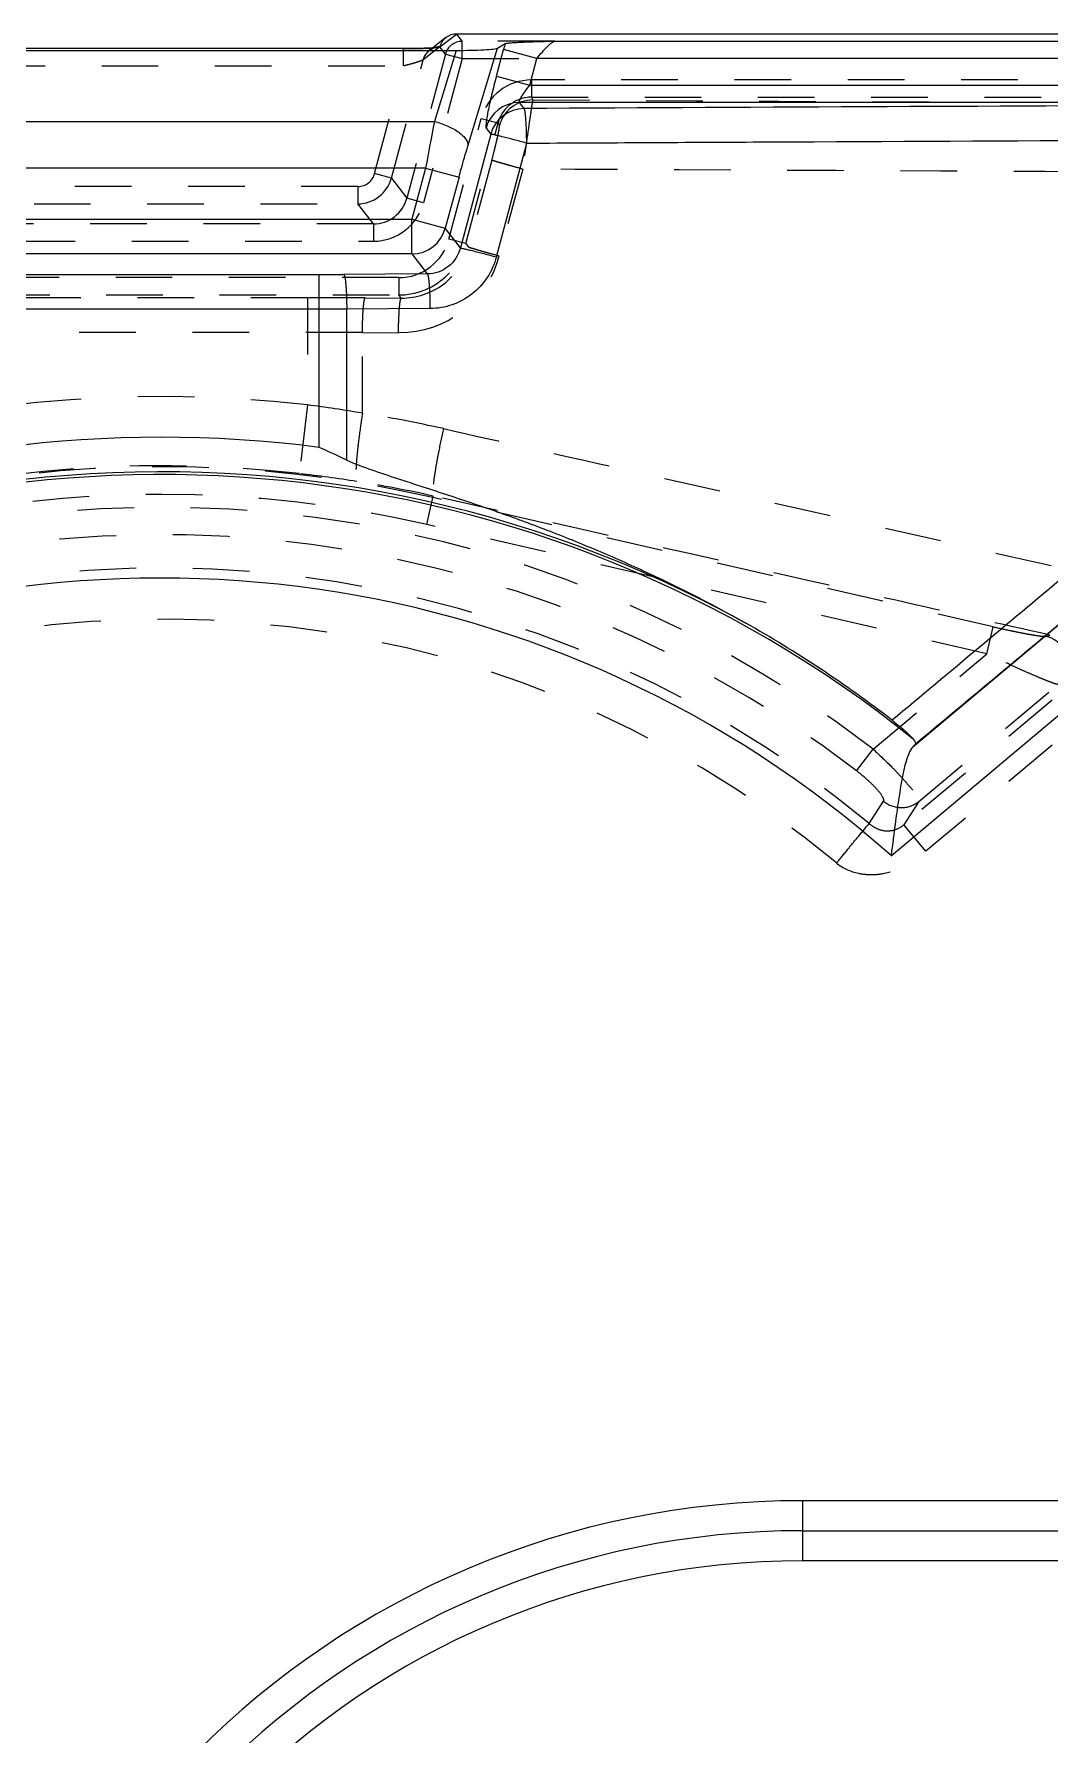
# Model space of a CAD drawing. Header units: millimetres. Extents: x 1727 to 4210, y -6182 to 759.
# Drawn here: x 2648.6 to 2677.91, y -464.76 to -415.71 of the extents above; entities that cross this region are included whole.
import ezdxf

# ---------------------------------------------------------------- set-up
doc = ezdxf.new("R2010")
doc.units = ezdxf.units.MM
doc.header["$LTSCALE"] = 16.335
doc.linetypes.add('HIDDEN', pattern=[0.2, 0.1, -0.1])
doc.layers.get('0').update_dxf_attribs({"linetype": 'CONTINUOUS'})
doc.layers.add('DEFAULT_2', color=8, linetype='HIDDEN')

msp = doc.modelspace()

# ---------------------------------------------------------------- linework, layer by layer
at = {"color": 7, "linetype": 'Continuous'}
for p, q in [((2660.482, -415.817), (2660.099, -416.111)), ((2660.304, -416.085), (2660.786, -415.714)), ((2845.754, -415.714), (2660.786, -415.714)), ((2663.612, -415.917), (2696.508, -415.917)), ((2645.766, -416.186), (2660.774, -416.186)), ((2659.326, -416.134), (2647.283, -416.134)), ((2659.257, -416.134), (2659.257, -416.134)), ((2659.521, -416.132), (2659.326, -416.134)), ((2659.7, -416.128), (2659.521, -416.132)), ((2660.774, -416.186), (2660.15, -418.237)), ((2661.114, -418.943), (2661.972, -416.122)), ((2661.938, -416.93), (2662.144, -416.158)), ((2661.972, -416.122), (2662.19, -415.99)), ((2663.108, -416.416), (2662.144, -416.158)), ((2662.901, -417.188), (2663.108, -416.416)), ((2696.508, -416.416), (2663.108, -416.416)), ((2661.938, -416.93), (2662.901, -417.188)), ((2662.901, -417.188), (2690.688, -417.188)), ((2662.736, -417.863), (2662.601, -417.687)), ((2690.688, -417.687), (2662.601, -417.687)), ((2646.39, -418.237), (2660.15, -418.237)), ((2661.773, -418.602), (2660.899, -421.884)), ((2661.638, -418.426), (2661.773, -418.602)), ((2661.938, -422.142), (2662.812, -418.861)), ((2659.895, -419.579), (2646.645, -419.579)), ((2659.895, -419.579), (2659.499, -421.057)), ((2659.895, -419.579), (2660.859, -419.837)), ((2660.859, -419.837), (2660.463, -421.316)), ((2647.041, -421.057), (2659.499, -421.057)), ((2659.499, -422.055), (2659.499, -421.057)), ((2659.499, -421.057), (2660.463, -421.316)), ((2660.899, -421.884), (2660.463, -421.316)), ((2659.499, -422.055), (2647.041, -422.055)), ((2659.499, -422.055), (2659.943, -422.633)), ((2646.585, -422.649), (2656.822, -422.649)), ((2656.822, -427.634), (2656.822, -422.649)), ((2659.943, -422.633), (2657.54, -422.647)), ((2657.619, -423.644), (2646.585, -423.646)), ((2660.021, -423.631), (2657.619, -423.644)), ((2657.619, -427.998), (2657.619, -423.644)), ((2673.321, -439.408), (2690.27, -425.186)), ((2673.943, -436.279), (2678.929, -432.094)), ((2670.77, -458.007), (2670.77, -459.739)), ((2670.77, -458.007), (2683.539, -458.007)), ((2670.77, -458.873), (2683.539, -458.873)), ((2835.77, -459.739), (2670.77, -459.739))]:
    msp.add_line(p, q, dxfattribs=at)
for points in [[(2659.992, -416.118), (2659.859, -416.124), (2659.7, -416.128)], [(2660.169, -416.105), (2660.177, -416.103), (2660.159, -416.105), (2660.093, -416.111), (2659.992, -416.118)]]:
    msp.add_lwpolyline(points, dxfattribs=at)
for centre, radius, start, end in [((2659.258, -396.111), 20.023, 269.9971, 270.4573), ((2659.264, -396.847), 19.287, 270.4551, 270.8175), ((2659.29, -398.601), 17.534, 270.8163, 271.156), ((2659.343, -401.168), 14.966, 271.1528, 271.8174), ((2659.439, -404.345), 11.787, 271.8375, 272.1332), ((2659.542, -407.003), 9.127, 272.1113, 272.7626), ((2660.302, -416.585), 0.5, 89.8964, 105.5966), ((2684.288, -422.091), 22.925, 164.5652, 165.0004), ((2662.605, -418.69), 1.003, 90.2414, 164.7586), ((2662.74, -418.866), 1.003, 90.2295, 164.7705), ((2720.087, -430.322), 61.143, 168.60072, 169.88047), ((2659.495, -421.052), 1.003, 270.2295, 344.7705), ((2656.823, -294.303), 128.346, 269.99981, 270.32006), ((2652.27, -463.079), 35.737, 82.6817, 198.9867), ((2632.997, -480.759), 58.223, 64.98306, 65.84566), ((2652.27, -463.079), 34.742, 60.9977, 198.9835), ((2652.27, -463.079), 34.661, 51.2555, 249.1484), ((2652.27, -463.079), 31.678, 48.3533, 249.1483), ((2651.952, -463.182), 34.987, 52.2882, 60.6237), ((2670.77, -482.714), 24.706, 90, 180), ((2670.77, -482.714), 23.84, 90, 180), ((2670.77, -482.714), 22.974, 90, 180)]:
    msp.add_arc(centre, radius, start, end, dxfattribs=at)
msp.add_ellipse((2660.928, -416.126), major_axis=(1.048, 0.009), ratio=0.056797, start_param=-1.719099, end_param=-0.095205, dxfattribs=at)
for points in [[(2660.786, -415.714), (2660.679, -415.714), (2660.567, -415.752), (2660.482, -415.817)], [(2678.35, -431.329), (2676.684, -432.721), (2675.019, -434.112), (2673.353, -435.504)], [(2674.012, -436.199), (2675.651, -434.831), (2677.29, -433.463), (2678.929, -432.094)]]:
    msp.add_open_spline(points, degree=3, dxfattribs=at)
for points, knots in [([(2662.19, -415.99), (2662.196, -415.986), (2662.215, -415.982), (2662.271, -415.972), (2662.376, -415.963), (2662.533, -415.952), (2662.723, -415.944), (2662.934, -415.936), (2663.233, -415.928), (2663.46, -415.922), (2663.612, -415.917)], [0, 0, 0, 0, 0.014614, 0.040201, 0.121257, 0.234773, 0.370927, 0.521334, 0.679543, 1, 1, 1, 1]), ([(2663.108, -416.416), (2663.158, -416.354), (2663.256, -416.238), (2663.397, -416.086), (2663.504, -415.985), (2663.573, -415.935), (2663.6, -415.919), (2663.612, -415.917)], [0, 0, 0, 0, 0.33498, 0.638507, 0.870628, 0.949705, 1, 1, 1, 1]), ([(2659.982, -416.12), (2660.004, -416.118), (2660.08, -416.114), (2660.156, -416.109), (2660.21, -416.103)], [0, 0, 0, 0, 0.296283, 1, 1, 1, 1]), ([(2660.21, -416.103), (2660.231, -416.101), (2660.262, -416.096), (2660.296, -416.091), (2660.304, -416.085)], [0, 0, 0, 0, 0.670522, 1, 1, 1, 1]), ([(2661.938, -416.93), (2661.889, -417.109), (2661.822, -417.372), (2661.743, -417.711), (2661.696, -417.932), (2661.66, -418.119), (2661.638, -418.264), (2661.629, -418.357), (2661.631, -418.405), (2661.634, -418.421), (2661.638, -418.426)], [0, 0, 0, 0, 0.364303, 0.53177, 0.681175, 0.806853, 0.90403, 0.968772, 0.988473, 1, 1, 1, 1]), ([(2662.601, -417.687), (2662.596, -417.684), (2662.591, -417.663), (2662.612, -417.609), (2662.667, -417.505), (2662.77, -417.357), (2662.854, -417.247), (2662.901, -417.188)], [0, 0, 0, 0, 0.029864, 0.087946, 0.300081, 0.619563, 1, 1, 1, 1]), ([(2690.66, -417.738), (2688.331, -417.747), (2679.024, -417.783), (2669.716, -417.826), (2662.736, -417.863)], [0, 0, 0, 0, 0.250139, 1, 1, 1, 1]), ([(2662.812, -418.861), (2662.811, -418.743), (2662.808, -418.567), (2662.799, -418.34), (2662.789, -418.187), (2662.778, -418.06), (2662.766, -417.963), (2662.753, -417.902), (2662.744, -417.87), (2662.736, -417.863)], [0, 0, 0, 0, 0.352436, 0.524386, 0.679893, 0.809227, 0.906782, 0.969438, 1, 1, 1, 1]), ([(2660.15, -418.237), (2660.28, -418.269), (2660.525, -418.352), (2660.798, -418.5), (2660.967, -418.64), (2661.074, -418.762), (2661.122, -418.876), (2661.114, -418.943)], [0, 0, 0, 0, 0.319254, 0.610249, 0.734273, 0.840389, 1, 1, 1, 1]), ([(2662.812, -418.861), (2662.687, -418.827), (2662.452, -418.765), (2662.174, -418.694), (2661.986, -418.648), (2661.886, -418.624), (2661.818, -418.61), (2661.784, -418.602), (2661.773, -418.602)], [0, 0, 0, 0, 0.362286, 0.679621, 0.805723, 0.903543, 0.969064, 1, 1, 1, 1]), ([(2662.812, -418.861), (2665.135, -418.848), (2674.435, -418.801), (2683.735, -418.761), (2690.712, -418.736)], [0, 0, 0, 0, 0.249851, 1, 1, 1, 1]), ([(2660.859, -419.837), (2660.879, -419.76), (2660.961, -419.461), (2661.047, -419.163), (2661.114, -418.943)], [0, 0, 0, 0, 0.257941, 1, 1, 1, 1]), ([(2660.899, -421.884), (2660.844, -422.091), (2660.595, -422.481), (2660.156, -422.632), (2659.943, -422.633)], [0, 0, 0, 0, 0.501133, 1, 1, 1, 1]), ([(2661.938, -422.142), (2661.882, -422.351), (2661.702, -422.755), (2661.253, -423.239), (2660.673, -423.555), (2660.238, -423.63), (2660.021, -423.631)], [0, 0, 0, 0, 0.250324, 0.500422, 0.750286, 1, 1, 1, 1]), ([(2660.899, -421.884), (2660.908, -421.884), (2660.94, -421.891), (2661.006, -421.904), (2661.108, -421.928), (2661.303, -421.976), (2661.583, -422.048), (2661.818, -422.11), (2661.938, -422.142)], [0, 0, 0, 0, 0.027774, 0.089958, 0.188777, 0.320422, 0.65185, 1, 1, 1, 1]), ([(2657.54, -422.647), (2657.548, -422.654), (2657.558, -422.688), (2657.572, -422.751), (2657.584, -422.847), (2657.595, -422.97), (2657.605, -423.117), (2657.615, -423.344), (2657.619, -423.522), (2657.619, -423.644)], [0, 0, 0, 0, 0.033773, 0.099448, 0.196067, 0.320376, 0.468335, 0.634972, 1, 1, 1, 1]), ([(2659.943, -422.633), (2659.95, -422.64), (2659.96, -422.671), (2659.973, -422.731), (2659.985, -422.827), (2659.997, -422.954), (2660.007, -423.106), (2660.017, -423.335), (2660.02, -423.512), (2660.021, -423.631)], [0, 0, 0, 0, 0.030144, 0.09173, 0.18795, 0.316199, 0.471353, 0.643866, 1, 1, 1, 1]), ([(2657.619, -427.998), (2657.854, -428.107), (2658.342, -428.285), (2659.079, -428.531), (2659.818, -428.77), (2660.804, -429.091), (2662.031, -429.507), (2663.49, -430.046), (2664.931, -430.63), (2666.825, -431.474), (2668.211, -432.185), (2669.114, -432.694)], [0, 0, 0, 0, 0.062477, 0.124952, 0.187435, 0.249919, 0.374897, 0.499891, 0.624901, 0.74993, 1, 1, 1, 1]), ([(2673.353, -435.504), (2673.476, -435.599), (2673.686, -435.772), (2673.886, -435.958), (2673.963, -436.045)], [0, 0, 0, 0, 0.572107, 1, 1, 1, 1]), ([(2673.963, -436.045), (2673.976, -436.06), (2673.998, -436.088), (2674.021, -436.13), (2674.028, -436.168), (2674.019, -436.19), (2674.012, -436.199)], [0, 0, 0, 0, 0.344593, 0.612342, 0.817713, 1, 1, 1, 1]), ([(2673.943, -436.279), (2673.893, -436.333), (2673.813, -436.492), (2673.725, -436.774), (2673.648, -437.128), (2673.55, -437.688), (2673.444, -438.454), (2673.364, -439.083), (2673.321, -439.408)], [0, 0, 0, 0, 0.06892, 0.162741, 0.277083, 0.406628, 0.694304, 1, 1, 1, 1]), ([(2673.943, -436.279), (2673.949, -436.271), (2673.973, -436.245), (2673.996, -436.218), (2674.012, -436.199)], [0, 0, 0, 0, 0.281568, 1, 1, 1, 1])]:
    msp.add_open_spline(points, degree=3, knots=knots, dxfattribs=at)
at = {"layer": 'DEFAULT_2', "color": 8, "linetype": 'HIDDEN'}
for p, q in [((2660.786, -415.714), (2660.947, -415.925)), ((2663.612, -415.917), (2660.947, -415.925)), ((2660.947, -416.424), (2660.947, -415.925)), ((2659.257, -416.634), (2659.257, -416.134)), ((2660.464, -416.295), (2659.351, -420.449)), ((2660.303, -416.085), (2659.822, -416.455)), ((2660.947, -416.424), (2659.833, -420.578)), ((2660.099, -416.111), (2660, -416.187)), ((2660, -416.187), (2660.003, -416.184)), ((2660.464, -416.295), (2660.303, -416.085)), ((2660.464, -416.295), (2660.947, -416.424)), ((2660.947, -416.424), (2663.108, -416.416)), ((2647.283, -416.634), (2659.257, -416.634)), ((2658.424, -419.74), (2659.257, -416.634)), ((2658.907, -419.869), (2659.822, -416.455)), ((2662.948, -417.038), (2662.948, -417.536)), ((2843.592, -417.038), (2662.948, -417.038)), ((2662.948, -417.536), (2662.988, -417.614)), ((2662.948, -417.536), (2843.592, -417.536)), ((2660.569, -421.629), (2661.502, -418.149)), ((2661.052, -421.758), (2661.984, -418.277)), ((2661.502, -418.148), (2661.984, -418.277)), ((2661.984, -418.277), (2662.023, -418.353)), ((2661.806, -419.35), (2661.13, -421.861)), ((2658.907, -419.869), (2658.424, -419.74)), ((2658.907, -419.869), (2659.351, -420.449)), ((2662.695, -419.609), (2662.019, -422.119)), ((2657.942, -420.11), (2648.598, -420.11)), ((2657.942, -420.11), (2657.942, -420.61)), ((2695.487, -420.224), (2673.687, -438.516)), ((2648.598, -420.61), (2657.942, -420.61)), ((2658.387, -421.189), (2657.942, -420.61)), ((2659.833, -420.578), (2659.351, -420.449)), ((2658.387, -421.189), (2648.153, -421.189)), ((2658.387, -421.189), (2658.387, -421.688)), ((2648.153, -421.688), (2658.386, -421.688)), ((2661.052, -421.758), (2660.569, -421.629)), ((2661.052, -421.758), (2661.13, -421.861)), ((2659.122, -422.739), (2647.418, -422.739)), ((2659.123, -422.739), (2659.123, -423.239)), ((2647.417, -423.239), (2659.123, -423.239)), ((2659.192, -423.329), (2659.123, -423.239)), ((2656.483, -423.321), (2647.354, -423.321)), ((2656.483, -423.321), (2656.483, -426.409)), ((2658.152, -423.325), (2659.192, -423.329)), ((2692.989, -423.623), (2674.329, -439.281)), ((2658.072, -424.323), (2647.354, -424.32)), ((2658.072, -426.648), (2658.072, -424.323)), ((2658.072, -424.323), (2659.113, -424.328)), ((2656.483, -426.409), (2656.256, -428.391)), ((2659.926, -429.86), (2660.116, -429.038)), ((2676.268, -432.807), (2660.106, -429.082)), ((2676.089, -433.585), (2659.926, -429.86)), ((2676.089, -433.585), (2676.268, -432.807)), ((2677.807, -433.08), (2677.907, -433.049)), ((2672.808, -436.338), (2676.089, -433.585)), ((2674.121, -437.844), (2678.142, -434.47)), ((2672.328, -436.963), (2672.808, -436.338)), ((2672.689, -438.481), (2673.106, -437.839)), ((2674.121, -437.844), (2673.687, -438.516)), ((2674.329, -439.281), (2673.687, -438.516))]:
    msp.add_line(p, q, dxfattribs=at)
msp.add_lwpolyline([(2660.006, -416.183), (2660.023, -416.17), (2660.122, -416.119), (2660.169, -416.105)], dxfattribs=at)
for centre, radius, start, end in [((2660.948, -416.425), 0.501, 90.124, 164.876), ((2660.302, -416.582), 0.497, 105.5966, 165.2208), ((2662.948, -418.535), 1.497, 90.016, 165.0614), ((2662.99, -418.617), 1.002, 90.1351, 164.7774), ((2752.986, 16592.41), 17010.262, 269.6968578, 269.8241215), ((2657.942, -419.611), 0.499, 269.9818, 345.0172), ((2657.941, -419.61), 1, 270.0484, 344.9516), ((2658.387, -420.19), 1.498, 269.9876, 345.0033), ((2658.388, -420.192), 0.997, 269.9083, 345.0911), ((2659.123, -421.242), 1.497, 269.9811, 345.0197), ((2659.122, -421.24), 1.998, 270.0224, 344.9776), ((2659.138, -421.341), 2.984, 269.7885, 344.896), ((2656.485, -821.726), 398.405, 89.76032, 90.0002), ((2652.27, -463.079), 36.911, 83.4452, 180), ((2652.134, -460.815), 34.679, 80.1415, 82.7957), ((2652.318, -463.13), 36.934, 77.3458, 81.0371), ((2652.27, -463.079), 34.916, 83.4452, 180), ((2652.27, -463.079), 34.888, 77.021, 180), ((2651.717, -467.894), 39.762, 81.0412, 83.4453), ((2652.486, -463.013), 34.821, 77.3426, 81.0404), ((2652.27, -463.079), 34.09, 77.021, 180), ((2652.27, -463.079), 33.717, 52.4745, 257.5255), ((2652.27, -463.079), 32.929, 52.4745, 257.5255), ((2652.27, -463.079), 31.969, 50.3033, 259.6967), ((2652.27, -463.079), 30.491, 50.3009, 259.6947), ((2652.27, -463.079), 30.491, 277.6348, 32.3652), ((2652.27, -463.079), 31.969, 280.3033, 29.6967), ((2652.27, -463.079), 33.717, 282.4745, 27.5255), ((2652.27, -463.079), 32.929, 282.4745, 27.5255)]:
    msp.add_arc(centre, radius, start, end, dxfattribs=at)
msp.add_open_spline([(2660.482, -415.817), (2660.397, -415.882), (2660.331, -415.981), (2660.303, -416.085)], degree=3, dxfattribs=at)
for points, knots in [([(2659.822, -416.455), (2659.817, -416.461), (2659.797, -416.472), (2659.759, -416.489), (2659.703, -416.51), (2659.602, -416.543), (2659.452, -416.586), (2659.325, -416.618), (2659.257, -416.634)], [0, 0, 0, 0, 0.039152, 0.110491, 0.2117, 0.3385, 0.649132, 1, 1, 1, 1]), ([(2662.948, -417.536), (2662.734, -417.536), (2662.293, -417.682), (2662.039, -418.071), (2661.984, -418.277)], [0, 0, 0, 0, 0.499913, 1, 1, 1, 1]), ([(2662.988, -417.614), (2662.982, -417.634), (2662.972, -417.698), (2662.95, -417.826), (2662.921, -418.017), (2662.868, -418.375), (2662.791, -418.912), (2662.729, -419.366), (2662.695, -419.609)], [0, 0, 0, 0, 0.031005, 0.096076, 0.193074, 0.318231, 0.634549, 1, 1, 1, 1]), ([(2661.806, -419.35), (2661.838, -419.23), (2661.883, -419.055), (2661.938, -418.829), (2661.972, -418.682), (2661.998, -418.558), (2662.017, -418.46), (2662.023, -418.397), (2662.028, -418.363), (2662.023, -418.353)], [0, 0, 0, 0, 0.364181, 0.532126, 0.681942, 0.807769, 0.904949, 0.969629, 1, 1, 1, 1]), ([(2662.694, -419.609), (2662.586, -419.579), (2662.426, -419.535), (2662.22, -419.478), (2662.085, -419.439), (2661.973, -419.406), (2661.889, -419.381), (2661.838, -419.362), (2661.812, -419.355), (2661.806, -419.35)], [0, 0, 0, 0, 0.363711, 0.53741, 0.692654, 0.820326, 0.915259, 0.974496, 1, 1, 1, 1]), ([(2694.832, -419.748), (2692.152, -419.739), (2681.44, -419.7), (2670.727, -419.651), (2662.695, -419.609)], [0, 0, 0, 0, 0.250151, 1, 1, 1, 1]), ([(2659.192, -423.329), (2659.62, -423.332), (2660.504, -423.049), (2661.019, -422.275), (2661.13, -421.861)], [0, 0, 0, 0, 0.499692, 1, 1, 1, 1]), ([(2662.019, -422.119), (2661.909, -422.089), (2661.748, -422.045), (2661.541, -421.987), (2661.406, -421.948), (2661.295, -421.915), (2661.212, -421.891), (2661.162, -421.873), (2661.136, -421.865), (2661.13, -421.861)], [0, 0, 0, 0, 0.367474, 0.541721, 0.696607, 0.823218, 0.916841, 0.975003, 1, 1, 1, 1]), ([(2658.072, -424.323), (2658.073, -424.204), (2658.076, -424.027), (2658.086, -423.798), (2658.095, -423.644), (2658.107, -423.517), (2658.12, -423.42), (2658.133, -423.362), (2658.144, -423.33), (2658.152, -423.325)], [0, 0, 0, 0, 0.355271, 0.528517, 0.684783, 0.81403, 0.910595, 0.971455, 1, 1, 1, 1]), ([(2659.113, -424.328), (2659.114, -424.209), (2659.117, -424.031), (2659.127, -423.802), (2659.136, -423.648), (2659.148, -423.521), (2659.161, -423.424), (2659.174, -423.366), (2659.184, -423.334), (2659.192, -423.329)], [0, 0, 0, 0, 0.355324, 0.528593, 0.684876, 0.814131, 0.91069, 0.971524, 1, 1, 1, 1]), ([(2658.072, -426.648), (2658.036, -426.878), (2657.987, -427.222), (2657.934, -427.669), (2657.904, -427.968), (2657.886, -428.22), (2657.881, -428.411), (2657.885, -428.53), (2657.896, -428.591), (2657.904, -428.61), (2657.909, -428.617)], [0, 0, 0, 0, 0.353209, 0.524935, 0.680035, 0.808981, 0.906298, 0.968959, 0.988061, 1, 1, 1, 1]), ([(2660.409, -427.094), (2660.358, -427.321), (2660.287, -427.66), (2660.205, -428.1), (2660.156, -428.396), (2660.122, -428.644), (2660.103, -428.833), (2660.099, -428.951), (2660.106, -429.011), (2660.111, -429.032), (2660.116, -429.038)], [0, 0, 0, 0, 0.353974, 0.525769, 0.680788, 0.80957, 0.9067, 0.969187, 0.988191, 1, 1, 1, 1]), ([(2660.409, -427.094), (2662.091, -427.472), (2668.824, -428.984), (2675.556, -430.501), (2680.605, -431.641)], [0, 0, 0, 0, 0.249893, 1, 1, 1, 1]), ([(2677.907, -433.049), (2676.424, -432.714), (2670.494, -431.374), (2664.564, -430.038), (2660.116, -429.038)], [0, 0, 0, 0, 0.250092, 1, 1, 1, 1]), ([(2676.268, -432.807), (2676.437, -432.846), (2676.686, -432.901), (2677.012, -432.968), (2677.235, -433.01), (2677.434, -433.045), (2677.601, -433.071), (2677.72, -433.082), (2677.786, -433.087), (2677.807, -433.08)], [0, 0, 0, 0, 0.331755, 0.489311, 0.636276, 0.767664, 0.877248, 0.957299, 1, 1, 1, 1]), ([(2677.807, -433.08), (2677.954, -433.115), (2678.222, -433.27), (2678.435, -433.665), (2678.425, -434.114), (2678.256, -434.373), (2678.142, -434.47)], [0, 0, 0, 0, 0.259457, 0.500242, 0.740869, 1, 1, 1, 1]), ([(2678.142, -434.47), (2678.132, -434.471), (2678.106, -434.466), (2678.059, -434.454), (2677.994, -434.431), (2677.874, -434.387), (2677.687, -434.312), (2677.427, -434.201), (2677.127, -434.069), (2676.674, -433.864), (2676.328, -433.696), (2676.089, -433.585)], [0, 0, 0, 0, 0.012849, 0.034728, 0.065524, 0.104883, 0.206739, 0.334841, 0.48351, 0.647354, 1, 1, 1, 1]), ([(2672.808, -436.338), (2672.991, -436.505), (2673.251, -436.755), (2673.57, -437.087), (2673.769, -437.306), (2673.926, -437.495), (2674.041, -437.65), (2674.104, -437.755), (2674.13, -437.824), (2674.121, -437.844)], [0, 0, 0, 0, 0.368813, 0.536801, 0.685338, 0.809181, 0.904257, 0.967553, 1, 1, 1, 1]), ([(2673.106, -437.839), (2673.114, -437.826), (2673.113, -437.781), (2673.059, -437.667), (2672.91, -437.479), (2672.655, -437.228), (2672.445, -437.053), (2672.328, -436.963)], [0, 0, 0, 0, 0.038784, 0.102556, 0.316978, 0.63116, 1, 1, 1, 1]), ([(2673.106, -437.839), (2673.245, -437.953), (2673.613, -438.09), (2673.983, -437.958), (2674.121, -437.844)], [0, 0, 0, 0, 0.501606, 1, 1, 1, 1]), ([(2671.747, -439.619), (2671.862, -439.492), (2672.058, -439.237), (2672.375, -438.861), (2672.58, -438.613), (2672.689, -438.481)], [0, 0, 0, 0, 0.347286, 0.652691, 1, 1, 1, 1]), ([(2672.689, -438.481), (2672.753, -438.535), (2672.894, -438.631), (2673.149, -438.707), (2673.434, -438.681), (2673.609, -438.583), (2673.687, -438.516)], [0, 0, 0, 0, 0.23017, 0.464855, 0.717802, 1, 1, 1, 1]), ([(2671.747, -439.619), (2671.926, -439.769), (2672.266, -439.916), (2672.735, -439.964), (2673.207, -439.925), (2673.77, -439.718), (2674.153, -439.437), (2674.329, -439.281)], [0, 0, 0, 0, 0.248911, 0.374282, 0.4997, 0.749721, 1, 1, 1, 1])]:
    msp.add_open_spline(points, degree=3, knots=knots, dxfattribs=at)

doc.saveas('drawing.dxf')
